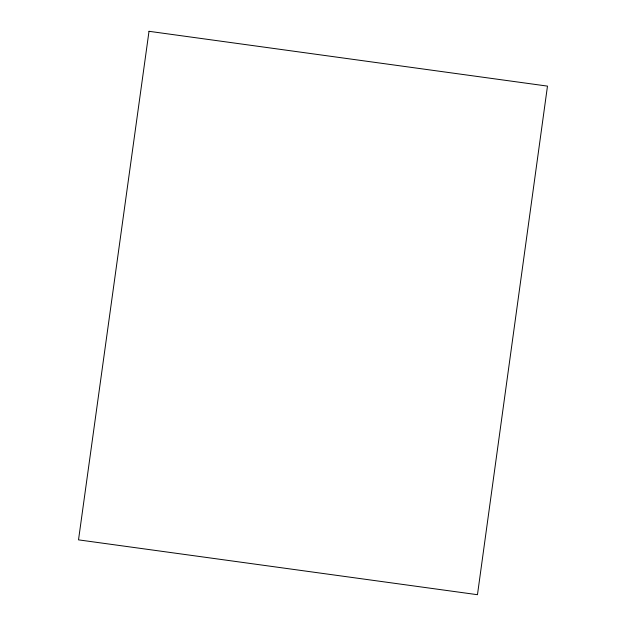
<?xml version="1.0" encoding="UTF-8"?>
<svg xmlns="http://www.w3.org/2000/svg" width="626" height="626" viewBox="0 0 626 626"><rect width="100%" height="100%" fill="white"/><g stroke="black" fill="none" stroke-linecap="round" stroke-linejoin="round"><path stroke-width="0.94" d="M149.011 31.3L78.516 539.862L477.466 594.7L547.484 86.114L149.011 31.3"/></g></svg>
